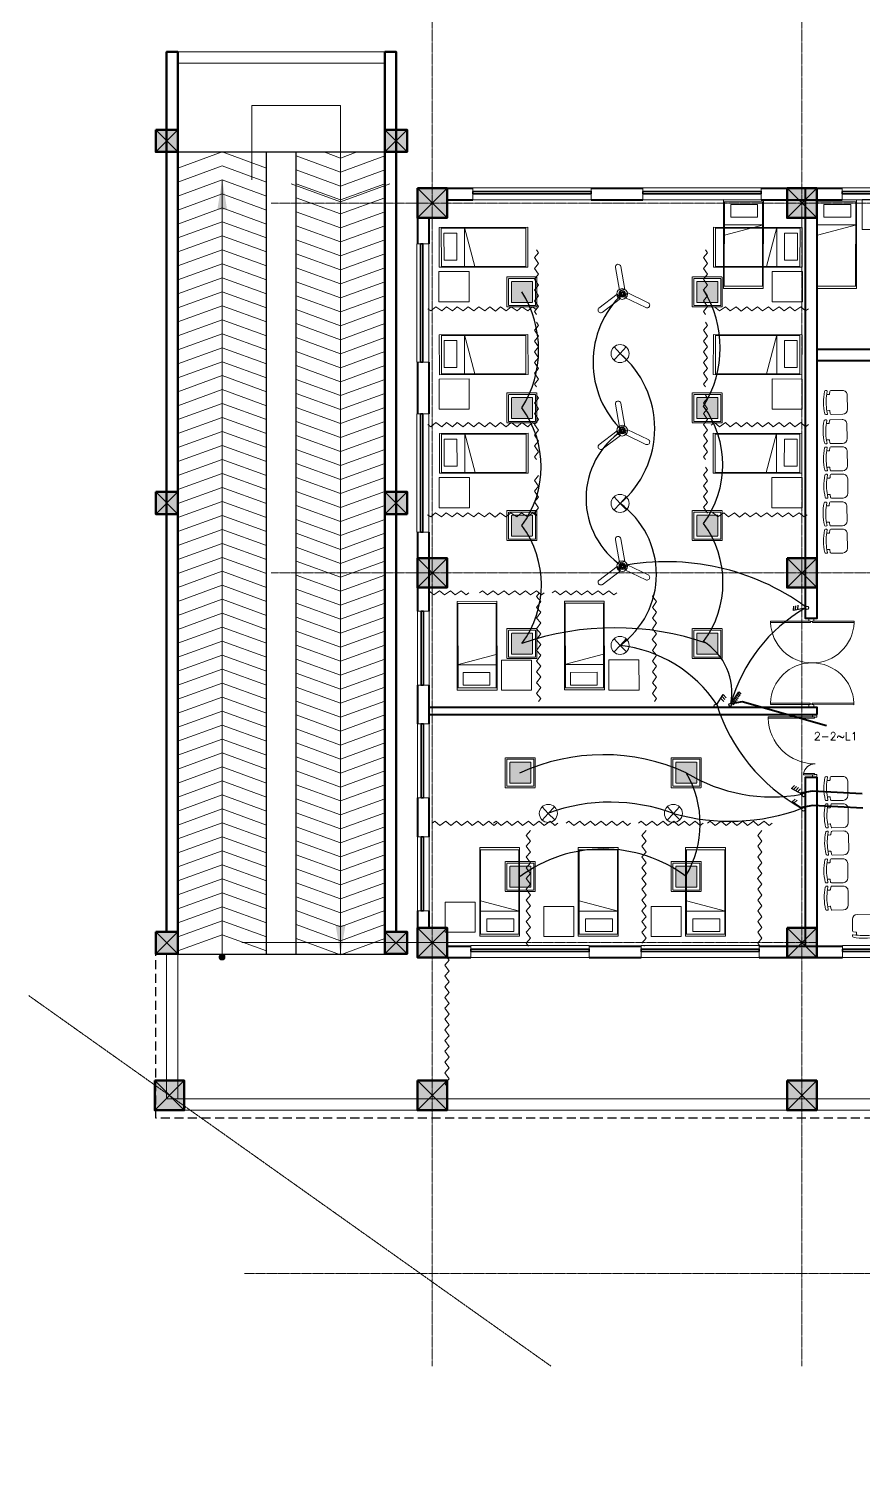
# Model space of a CAD drawing. Header units: millimetres. Extents: x 2390631 to 3136749, y 3674522 to 3929111.
# Drawn here: x 2555412 to 2572341, y 3882247 to 3911482 of the extents above; entities that cross this region are included whole.
import ezdxf

# ---------------------------------------------------------------- set-up
doc = ezdxf.new("R2010")
doc.units = ezdxf.units.MM
doc.header["$MEASUREMENT"] = 0
doc.linetypes.add('CENTER', pattern=[2, 1.25, -0.25, 0.25, -0.25])
doc.linetypes.add('DASHED', pattern=[0.75, 0.5, -0.25])
for name, color, linetype in [('2 x 11 recessed', 60, 'CENTER'), ('ceilling fan', 3, 'Continuous'), ('emergencylight', 1, 'Continuous'), ('thrtywpanel', 7, 'Continuous'), ('wire powered ups', 3, 'Continuous'), ('Wires', 1, 'Continuous')]:
    doc.layers.add(name, color=color, linetype=linetype)
for name, color, linetype, lineweight in [('48fan', 4, 'Continuous', 13), ('centreline', 52, 'CENTER', 5), ('Column-0.5', 14, 'Continuous', 50), ('conduit Light & fan City', 30, 'Continuous', 5), ('Dimension- 0.15', 114, 'Continuous', 15), ('door', 41, 'Continuous', 5), ('Door Opening-0.09', 253, 'Continuous', 9), ('Furniture Hospital-0.09', 44, 'Continuous', 9), ('Hatch', 9, 'Continuous', 9), ('hatch-1', 53, 'Continuous', 15), ('Sill Level', 140, 'Continuous', 20), ('stairs', 6, 'Continuous', 25), ('Switches', 173, 'Continuous', 15), ('WALL 0.2', 7, 'Continuous', 20), ('wall 0.4', 7, 'Continuous', 40), ('Wall-0.5', 7, 'Continuous', 50), ('WINDOW', 152, 'Continuous', 30), ('Windows Plan', 152, 'Continuous', 35)]:
    doc.layers.add(name, color=color, linetype=linetype, lineweight=lineweight)
doc.styles.add('romans', font='romans.shx')
doc.styles.get("Standard").update_dxf_attribs({"font": 'arial.ttf'})
doc.linetypes.add('ZIGZAG', pattern='A,0.0001,-0.2,[131,ltypeshp.shx,S=0.2,R=0,X=-0.2,Y=0],-0.4,[131,ltypeshp.shx,S=0.2,R=180,X=0.2,Y=0],-0.2', length=0.8001)
doc.dimstyles.get("Standard").update_dxf_attribs({"dimtxt": 500, "dimasz": 100, "dimexe": 100, "dimexo": 200, "dimgap": 0.09, "dimtad": 0, "dimtoh": 1, "dimdec": 0, "dimzin": 0, "dimdsep": 46, "dimtxsty": 'Standard', "dimblk": 'DOT', "dimcen": 0, "dimclrd": 256, "dimclre": 256, "dimclrt": 256, "dimadec": 0, "dimazin": 0, "dimtfac": 1, "dimtdec": 0, "dimtofl": 0, "dimtmove": 0, "dimatfit": 3, "dimfxl": 1, "dimtolj": 1, "dimtzin": 0, "dimlwd": -1, "dimlwe": -1, "dimarcsym": 1})

# ---------------------------------------------------------------- blocks, each defined once
blk = doc.blocks.new('2ft column')
at = {"layer": 'Hatch', "ltscale": 5}
h = blk.add_hatch(color=256, dxfattribs=at)
h.dxf.hatch_style = 1
h.paths.add_polyline_path([(2207385, 4176559), (2207985, 4176559), (2207985, 4175959), (2207385, 4175959)])
at = {"layer": 'Column-0.5', "ltscale": 5}
blk.add_lwpolyline([(2207385, 4176559), (2207985, 4176559), (2207985, 4175959), (2207385, 4175959)], close=True, dxfattribs=at)
at = {"layer": 'Defpoints', "ltscale": 5}
for points in [[(2207985, 4176559), (2207385, 4175959)], [(2207985, 4175959), (2207385, 4176559)]]:
    blk.add_lwpolyline(points, dxfattribs=at)
blk = doc.blocks.new('_Dot')
at = {"color": 0, "linetype": 'ByBlock', "lineweight": -2}
blk.add_line((-0.5, 0), (-1, 0), dxfattribs=at)
at = {"color": 0, "linetype": 'ByBlock', "lineweight": -3, "const_width": 0.5}
blk.add_lwpolyline([(-0.25, 0, 1), (0.25, 0, 1)], format="xyb", close=True, dxfattribs=at)
blk = doc.blocks.new('BED')
at = {"layer": 'Furniture Hospital-0.09'}
for p, q in [((-2.12, 0.475), (-2.12, -0.475)), ((-2.12, -0.475), (-2.12, 0.475)), ((-0.008, 0.475), (-2.12, 0.475)), ((-2.07, 0.475), (-2.07, -0.475)), ((-0.058, 0.455), (-2.07, 0.455)), ((-0.855, -0.455), (-0.61, 0.475)), ((-0.61, 0.475), (-0.61, -0.455)), ((-0.058, -0.475), (-0.058, 0.475)), ((-0.008, -0.475), (-0.008, 0.475)), ((-0.425, 0.336), (-0.426, -0.303)), ((-0.425, 0.336), (-0.121, 0.336)), ((-0.121, -0.303), (-0.121, 0.336)), ((-0.426, -0.303), (-0.121, -0.303)), ((-2.12, -0.475), (-0.008, -0.475)), ((-2.07, -0.455), (-0.058, -0.455))]:
    blk.add_line(p, q, dxfattribs=at)
blk = doc.blocks.new("door 5'")
at = {"layer": 'door', "ltscale": 1000}
for points in [[(2177525, 4317078), (2177525, 4317062), (2177516, 4317062), (2177516, 4317020), (2177473, 4317020), (2177474, 4317105)], [(2177525, 4317062), (2177525, 4317105), (2177474, 4317105), (2177473, 4317020)], [(2177473, 4317020), (2177516, 4317020)], [(2177474, 4317105), (2177516, 4317105)], [(2178697, 4316120), (2178697, 4317060), (2178671, 4317060), (2178671, 4316120), (2178697, 4316120)], [(2178689, 4317076), (2178689, 4317060), (2178697, 4317060), (2178697, 4317018), (2178740, 4317018), (2178740, 4317104)], [(2178689, 4317060), (2178689, 4317104), (2178740, 4317104), (2178740, 4317018)], [(2178740, 4317018), (2178697, 4317018)]]:
    blk.add_lwpolyline(points, dxfattribs=at)
blk.add_lwpolyline([(2177516, 4316839), (2177516, 4317062), (2177543, 4317062), (2177543, 4316839)], close=True, dxfattribs=at)
at = {"layer": 'Door Opening-0.09', "ltscale": 1000}
for centre, radius, start, end in [((2177516, 4317062), 224, 276.6944, 2.344), ((2178697, 4317076), 957, 180.3416, 268.4244)]:
    blk.add_arc(centre, radius, start, end, dxfattribs=at)
at = {"layer": 'WINDOW', "ltscale": 5}
blk.add_line((2177474, 4317104), (2177474, 4317104), dxfattribs=at)
blk = doc.blocks.new('MAIN DOOR')
at = {"layer": 'door', "ltscale": 1000}
for points in [[(2313.5, 188.5), (2347.4, 188.5), (2347.4, 187.3), (2313.5, 187.3)], [(2381.3, 188.5), (2348.9, 188.5), (2348.9, 187.3), (2381.3, 187.3)]]:
    blk.add_lwpolyline(points, close=True, dxfattribs=at)
for points in [[(2346.1, 190.6), (2346.1, 188.5)], [(2348.9, 188.1), (2347.4, 188.1), (2347.4, 188.5), (2346.1, 188.5), (2346.1, 190.6), (2350.2, 190.6)], [(2347.4, 188.1), (2348.9, 188.1), (2348.9, 188.5), (2350.2, 188.5), (2350.2, 190.6), (2346.1, 190.6)], [(2350.2, 190.6), (2350.2, 188.5)], [(2313.4, 120.7), (2347.3, 120.7), (2347.3, 121.9), (2313.4, 121.9), (2313.4, 120.7)], [(2348.8, 121.1), (2347.3, 121.1), (2347.3, 120.7), (2346, 120.7), (2346, 118.6), (2350.1, 118.6)], [(2347.3, 121.1), (2348.8, 121.1), (2348.8, 120.7), (2350.1, 120.7), (2350.1, 118.6), (2346, 118.6)], [(2346, 118.6), (2346, 120.7)], [(2381.3, 120.7), (2348.8, 120.7), (2348.8, 121.9), (2381.3, 121.9), (2381.3, 120.7)], [(2350.1, 118.6), (2350.1, 120.7)]]:
    blk.add_lwpolyline(points, dxfattribs=at)
at = {"layer": 'Door Opening-0.09', "ltscale": 1000}
for centre, start, end in [((2347.4, 188.5), 182.1168, 357.8826), ((2347.3, 120.7), 2.1167, 177.8826)]:
    blk.add_arc(centre, 33.9, start, end, dxfattribs=at)
at = {"layer": 'WINDOW', "ltscale": 5}
blk.add_line((2350.1, 190.6), (2350.1, 190.6), dxfattribs=at)
blk = doc.blocks.new('BCHAIR')
at = {"layer": 'Furniture Hospital-0.09'}
for p, q in [((-0.15, 0), (0.15, 0)), ((-0.25, -0.1), (-0.25, -0.342)), ((0.25, -0.1), (0.25, -0.342)), ((-0.25, -0.431), (-0.25, -0.454)), ((-0.239, -0.421), (-0.181, -0.429)), ((-0.179, -0.369), (-0.232, -0.362)), ((-0.17, -0.379), (-0.17, -0.419)), ((0.17, -0.379), (0.17, -0.419)), ((0.179, -0.369), (0.232, -0.362)), ((0.239, -0.421), (0.181, -0.429)), ((0.25, -0.431), (0.25, -0.454))]:
    blk.add_line(p, q, dxfattribs=at)
for centre, radius, start, end in [((-0.15, -0.1), 0.1, 90, 180), ((0.15, -0.1), 0.1, 360, 90), ((-0.23, -0.342), 0.02, 180, 262.875), ((-0.24, -0.431), 0.01, 82.875, 180), ((-0.23, -0.454), 0.02, 180, 257.4986), ((0, 0.583), 1.083, 257.4986, 282.5014), ((-0.18, -0.419), 0.01, 262.875, 0), ((0, 0.594), 1.039, 259.9886, 280.0345), ((-0.18, -0.379), 0.01, 0, 82.875), ((0.18, -0.379), 0.01, 97.125, 180), ((0.18, -0.419), 0.01, 180, 277.125), ((0.23, -0.342), 0.02, 277.125, 360), ((0.23, -0.454), 0.02, 282.5014, 0), ((0.24, -0.431), 0.01, 0, 97.125)]:
    blk.add_arc(centre, radius, start, end, dxfattribs=at)
blk = doc.blocks.new('w1')
at = {"layer": 'Sill Level'}
blk.add_lwpolyline([(2460641, 3827503), (2460641, 3825103), (2460401, 3825103), (2460401, 3827503)], close=True, dxfattribs=at)
at = {"layer": 'Windows Plan'}
blk.add_lwpolyline([(2460521, 3825103), (2460521, 3827503), (2460473, 3827503), (2460473, 3825103)], close=True, dxfattribs=at)
blk = doc.blocks.new('w2')
at = {"layer": 'Sill Level'}
blk.add_lwpolyline([(2444138, 3818930), (2445638, 3818930), (2445638, 3818690), (2444138, 3818690)], close=True, dxfattribs=at)
at = {"layer": 'Windows Plan'}
blk.add_lwpolyline([(2445638, 3818810), (2444138, 3818810), (2444138, 3818762), (2445638, 3818762)], close=True, dxfattribs=at)
blk = doc.blocks.new('36W LED PANEL')
at = {"layer": '2 x 11 recessed', "lineweight": 0, "true_color": 0xffffff, "transparency": 33554664}
h = blk.add_hatch(dxfattribs=at)
h.set_pattern_fill('DOTS', scale=15.2)
h.paths.add_polyline_path([(-213, 213), (213, 213), (213, -213), (-213, -213)])
at = {"layer": '2 x 11 recessed', "lineweight": 0}
for points in [[(-304, 304), (304, 304), (304, -304), (-304, -304)], [(-274, 274), (274, 274), (274, -274), (-274, -274)], [(-213, 213), (213, 213), (213, -213), (-213, -213)]]:
    blk.add_lwpolyline(points, close=True, dxfattribs=at)
blk = doc.blocks.new('4 WAY')
at = {"layer": 'Switches', "lineweight": 30}
for p, q in [((1.76, 2.13), (6.02, 8.52)), ((3.64, 4.89), (5.39, 2.88)), ((4.51, 6.01), (6.27, 4.01)), ((5.27, 7.27), (7.02, 5.26)), ((6.02, 8.52), (7.78, 6.51))]:
    blk.add_line(p, q, dxfattribs=at)
blk.add_circle((1.13, 1.13), 1.13, dxfattribs=at)
blk = doc.blocks.new('8 gang')
at = {"layer": 'Switches', "lineweight": 30}
for p, q in [((1.7, 2.1), (8, 11.7)), ((8, 11.7), (9.7, 9.7)), ((2.4, 3.2), (4.2, 1.2)), ((3.3, 4.3), (5.1, 2.3)), ((4.1, 5.5), (5.8, 3.5)), ((5, 6.7), (6.7, 4.7)), ((5.7, 7.9), (7.5, 5.9)), ((6.5, 9.2), (8.2, 7.2)), ((7.2, 10.4), (9, 8.4))]:
    blk.add_line(p, q, dxfattribs=at)
blk.add_circle((1.1, 1.1), 1.13, dxfattribs=at)
blk = doc.blocks.new('48 inch fan')
at = {"color": 3, "extrusion": (-0.984895, -0.173153, 0)}
for p, q in [((-33.3, 131.7, -78.1), (-33.3, 131.7, -76)), ((-33.3, 131.7, -78.1), (-13.3, 18.3, -78.1)), ((-13.3, 18.3, -78.1), (-13.3, 18.3, -76))]:
    blk.add_line(p, q, dxfattribs=at)
at = {"color": 3}
for p, q in [((-33.3, 131.7, -78.1), (-33.3, 131.7, -76)), ((-6.6, 136.4, -78.1), (-6.6, 136.4, -76)), ((13.4, 23, -76), (-13.3, 18.3, -76)), ((14, -17.8, -76), (25.8, 6.6, -76)), ((-116.3, -70.9, -76), (-24.4, -1.4, -76)), ((-8.1, -23.1, -76), (-100, -92.5, -76)), ((-24.4, -1.4, -76), (-8.1, -23.1, -76)), ((117.6, -68, -76), (14, -17.8, -76)), ((129.5, -43.6, -78.1), (129.5, -43.6, -76))]:
    blk.add_line(p, q, dxfattribs=at)
at = {"color": 3, "extrusion": (0.984895, 0.173153, 0)}
for p, q in [((-6.6, 136.4, -78.1), (-6.6, 136.4, -76)), ((13.4, 23, -78.1), (13.4, 23, -76))]:
    blk.add_line(p, q, dxfattribs=at)
at = {"color": 3, "extrusion": (0, 0, -1)}
for p, q in [((13.4, 23, -78.1), (-6.6, 136.4, -78.1)), ((-13.3, 18.3, -78.1), (13.4, 23, -78.1)), ((14, -17.8, -78.1), (25.8, 6.6, -78.1)), ((-116.3, -70.9, -78.1), (-24.4, -1.4, -78.1)), ((-8.1, -23.1, -78.1), (-100, -92.5, -78.1)), ((-24.4, -1.4, -78.1), (-8.1, -23.1, -78.1)), ((117.6, -68, -78.1), (14, -17.8, -78.1))]:
    blk.add_line(p, q, dxfattribs=at)
at = {"color": 3, "extrusion": (0.173153, -0.984895, 0)}
for p, q in [((13.4, 23, -76), (-13.3, 18.3, -76)), ((-13.3, 18.3, -78.1), (13.4, 23, -78.1)), ((-13.3, 18.3, -78.1), (-13.3, 18.3, -76)), ((13.4, 23, -78.1), (13.4, 23, -76))]:
    blk.add_line(p, q, dxfattribs=at)
at = {"color": 3, "extrusion": (-0.900152, 0.435576, 0)}
for p, q in [((14, -17.8, -76), (25.8, 6.6, -76)), ((14, -17.8, -78.1), (25.8, 6.6, -78.1)), ((25.8, 6.6, -78.1), (25.8, 6.6, -76)), ((14, -17.8, -78.1), (14, -17.8, -76))]:
    blk.add_line(p, q, dxfattribs=at)
at = {"color": 3, "extrusion": (0.435576, 0.900152, 0)}
for p, q in [((25.8, 6.6, -78.1), (25.8, 6.6, -76)), ((25.8, 6.6, -78.1), (129.5, -43.6, -78.1)), ((129.5, -43.6, -78.1), (129.5, -43.6, -76))]:
    blk.add_line(p, q, dxfattribs=at)
at = {"color": 3, "extrusion": (-0.602909, 0.79781, 0)}
for p, q in [((-116.3, -70.9, -76), (-24.4, -1.4, -76)), ((-116.3, -70.9, -78.1), (-24.4, -1.4, -78.1)), ((-24.4, -1.4, -78.1), (-24.4, -1.4, -76))]:
    blk.add_line(p, q, dxfattribs=at)
at = {"color": 3, "extrusion": (0.602909, -0.79781, 0)}
for p, q in [((-8.1, -23.1, -76), (-100, -92.5, -76)), ((-8.1, -23.1, -78.1), (-100, -92.5, -78.1)), ((-8.1, -23.1, -78.1), (-8.1, -23.1, -76)), ((-97.8, -90.4, -2.4), (-97.8, -90.4, -0.4))]:
    blk.add_line(p, q, dxfattribs=at)
at = {"color": 3, "extrusion": (0.79781, 0.602909, 0)}
for p, q in [((-24.4, -1.4, -76), (-8.1, -23.1, -76)), ((-24.4, -1.4, -78.1), (-24.4, -1.4, -76)), ((-24.4, -1.4, -78.1), (-8.1, -23.1, -78.1)), ((-8.1, -23.1, -78.1), (-8.1, -23.1, -76))]:
    blk.add_line(p, q, dxfattribs=at)
at = {"color": 3, "extrusion": (-0.435576, -0.900152, 0)}
for p, q in [((117.6, -68, -76), (14, -17.8, -76)), ((14, -17.8, -78.1), (14, -17.8, -76)), ((117.6, -68, -78.1), (14, -17.8, -78.1))]:
    blk.add_line(p, q, dxfattribs=at)
at = {"color": 3}
for centre, radius in [((0, 0, -71.1), 26.7), ((0, 0, -81.3), 26.7), ((0, 0), 6.78)]:
    blk.add_circle(centre, radius, dxfattribs=at)
at = {"color": 3, "extrusion": (0, 0, -1)}
for centre, radius in [((0, 0, 81.3), 26.7), ((0, 0, 71.1), 26.7), ((0, 0, 81.3), 6.78), ((0, 0, 81.3), 6.78)]:
    blk.add_circle(centre, radius, dxfattribs=at)
at = {"color": 3, "extrusion": (-0.024462, -1e-16, 0.999701)}
for centre, radius in [((-0.6, 0.2, 16), 16.3), ((-0.9, 0.2, 16), 14.5), ((-0.9, 0.2, 16), 14.5), ((-0.6, 0.2, -5.6), 8.13)]:
    blk.add_circle(centre, radius, dxfattribs=at)
at = {"color": 3, "extrusion": (0.024462, 1e-16, -0.999701)}
for centre, radius in [((0.6, 0.2, -16), 16.3), ((0.4, 0.2, 0.2), 10.2), ((0.8, 0.2, 0.2), 9.08), ((0.9, 0.2, 5.6), 7.26)]:
    blk.add_circle(centre, radius, dxfattribs=at)
at = {"color": 3, "extrusion": (0.024462, 0, -0.999701)}
blk.add_circle((0.8, 0.2, 0.2), 6.78, dxfattribs=at)
at = {"color": 3, "extrusion": (0, 0, -1)}
for centre, start, end in [((19.9, 134.1, 78.1), 350.02882, 170.02882), ((19.9, 134.1, 76), 350.02882, 170.02882), ((105.9, -79.6, 2.4), 232.92146, 52.92146), ((-123.6, -55.8, 76), 115.82198, 295.82198), ((-123.6, -55.8, 78.1), 115.82198, 295.82198), ((-123.6, -55.8, 78.1), 115.82198, 295.82198)]:
    blk.add_arc(centre, 13.6, start, end, dxfattribs=at)
at = {"color": 3}
for centre, start, end in [((-19.9, 134.1, -76), 9.97118, 189.97118), ((-19.9, 134.1, -78.1), 9.97118, 189.97118), ((123.6, -55.8, -76), 244.17802, 64.17802)]:
    blk.add_arc(centre, 13.6, start, end, dxfattribs=at)
blk = doc.blocks.new('emergency')
at = {"layer": 'conduit Light & fan City'}
for p, q in [((0, 0), (-124, -135)), ((-122, 136), (0, 0)), ((124, 135), (0, 0)), ((0, 0), (129, -129))]:
    blk.add_line(p, q, dxfattribs=at)
blk.add_circle((0, 0), 183, dxfattribs=at)
blk = doc.blocks.new('2 WAY')
at = {"layer": 'Switches', "lineweight": 30}
for p, q in [((1.76, 2.13), (6.02, 8.52)), ((5.27, 7.27), (7.02, 5.26)), ((6.02, 8.52), (7.78, 6.51))]:
    blk.add_line(p, q, dxfattribs=at)
blk.add_circle((1.13, 1.13), 1.13, dxfattribs=at)
blk = doc.blocks.new('3 WAY')
at = {"layer": 'Switches', "lineweight": 30}
for p, q in [((1.76, 2.13), (6.02, 8.52)), ((4.51, 6.01), (6.27, 4.01)), ((5.27, 7.27), (7.02, 5.26)), ((6.02, 8.52), (7.78, 6.51))]:
    blk.add_line(p, q, dxfattribs=at)
blk.add_circle((1.13, 1.13), 1.13, dxfattribs=at)
blk = doc.blocks.new('RAMP23')
at = {"layer": 'Dimension- 0.15', "ltscale": 5}
h = blk.add_hatch(dxfattribs=at)
h.set_pattern_fill('ANSI31', color=256, scale=25.555556, angle=90)
h.set_pattern_definition([(135, (1623697.9227, 1877740.101), (-2.258813329, -2.258813329), [])])
h.paths.add_polyline_path([(2418321, 3996255), (2418380, 3996255), (2418380, 3996196, -0.414214)])
h.paths.add_polyline_path([(2418321, 3996255, -0.414214), (2418380, 3996314), (2418380, 3996255)])
h.paths.add_polyline_path([(2418380, 3996255), (2418380, 3996314, -0.414214), (2418439, 3996255)])
h.paths.add_polyline_path([(2418380, 3996196), (2418380, 3996255), (2418439, 3996255, -0.414214)])
blk.add_lwpolyline([(2418984, 4012016), (2418984, 4013523), (2420784, 4013523), (2420784, 4012700)], dxfattribs=at)
blk.add_circle((2418380, 3996255), 59.1, dxfattribs=at)
at = {"layer": 'hatch-1', "color": 4, "lineweight": 0, "ltscale": 5}
for points in [[(2417484, 4012256), (2418384, 4012583), (2419284, 4012256)], [(2420447, 4012583), (2420784, 4012460), (2421122, 4012583)], [(2417484, 4011973), (2418384, 4012299), (2419284, 4011973)], [(2419884, 4012503), (2420784, 4012177), (2421684, 4012503)], [(2417484, 4011689), (2418384, 4012016), (2419284, 4011689)], [(2419782, 4011938), (2420784, 4011574), (2421787, 4011938)], [(2419884, 4012220), (2420784, 4011893), (2421684, 4012220)], [(2419884, 4011936), (2420784, 4011610), (2421684, 4011936)], [(2417484, 4011406), (2418384, 4011732), (2419284, 4011406)], [(2419884, 4011653), (2420784, 4011326), (2421684, 4011653)], [(2417484, 4011122), (2418384, 4011449), (2419284, 4011122)], [(2419884, 4011369), (2420784, 4011043), (2421684, 4011369)], [(2417484, 4010839), (2418384, 4011165), (2419284, 4010839)], [(2419884, 4011086), (2420784, 4010759), (2421684, 4011086)], [(2417484, 4010555), (2418384, 4010882), (2419284, 4010555)], [(2419884, 4010802), (2420784, 4010476), (2421684, 4010802)], [(2417484, 4010272), (2418384, 4010598), (2419284, 4010272)], [(2419884, 4010519), (2420784, 4010192), (2421684, 4010519)], [(2417484, 4009988), (2418384, 4010315), (2419284, 4009988)], [(2419884, 4010235), (2420784, 4009909), (2421684, 4010235)], [(2417484, 4009705), (2418384, 4010031), (2419284, 4009705)], [(2419884, 4009952), (2420784, 4009625), (2421684, 4009952)], [(2417484, 4009421), (2418384, 4009748), (2419284, 4009421)], [(2419884, 4009668), (2420784, 4009342), (2421684, 4009668)], [(2417484, 4009138), (2418384, 4009464), (2419284, 4009138)], [(2419884, 4009385), (2420784, 4009058), (2421684, 4009385)], [(2417484, 4008854), (2418384, 4009181), (2419284, 4008854)], [(2419884, 4009101), (2420784, 4008775), (2421684, 4009101)], [(2417484, 4008571), (2418384, 4008897), (2419284, 4008571)], [(2419884, 4008818), (2420784, 4008491), (2421684, 4008818)], [(2417484, 4008287), (2418384, 4008614), (2419284, 4008287)], [(2419884, 4008534), (2420784, 4008208), (2421684, 4008534)], [(2417484, 4008004), (2418384, 4008330), (2419284, 4008004)], [(2419884, 4008251), (2420784, 4007924), (2421684, 4008251)], [(2417484, 4007721), (2418384, 4008047), (2419284, 4007721)], [(2419884, 4007967), (2420784, 4007641), (2421684, 4007967)], [(2417484, 4007437), (2418384, 4007763), (2419284, 4007437)], [(2419884, 4007684), (2420784, 4007357), (2421684, 4007684)], [(2417484, 4007154), (2418384, 4007480), (2419284, 4007154)], [(2419884, 4007400), (2420784, 4007074), (2421684, 4007400)], [(2417484, 4006870), (2418384, 4007196), (2419284, 4006870)], [(2419884, 4007117), (2420784, 4006791), (2421684, 4007117)], [(2417484, 4006587), (2418384, 4006913), (2419284, 4006587)], [(2419884, 4006833), (2420784, 4006507), (2421684, 4006833)], [(2417484, 4006303), (2418384, 4006629), (2419284, 4006303)], [(2419884, 4006550), (2420784, 4006224), (2421684, 4006550)], [(2417484, 4006020), (2418384, 4006346), (2419284, 4006020)], [(2419884, 4006266), (2420784, 4005940), (2421684, 4006266)], [(2417484, 4005736), (2418384, 4006062), (2419284, 4005736)], [(2419884, 4005983), (2420784, 4005657), (2421684, 4005983)], [(2417484, 4005453), (2418384, 4005779), (2419284, 4005453)], [(2419884, 4005699), (2420784, 4005373), (2421684, 4005699)], [(2417484, 4005169), (2418384, 4005495), (2419284, 4005169)], [(2417484, 4004886), (2418384, 4005212), (2419284, 4004886)], [(2419884, 4005416), (2420784, 4005090), (2421684, 4005416)], [(2417484, 4004602), (2418384, 4004928), (2419284, 4004602)], [(2419884, 4005132), (2420784, 4004806), (2421684, 4005132)], [(2417484, 4004319), (2418384, 4004645), (2419284, 4004319)], [(2419884, 4004849), (2420784, 4004523), (2421684, 4004849)], [(2417484, 4004035), (2418384, 4004361), (2419284, 4004035)], [(2419884, 4004565), (2420784, 4004239), (2421684, 4004565)], [(2417484, 4003752), (2418384, 4004078), (2419284, 4003752)], [(2417484, 4003752), (2418384, 4004078), (2419284, 4003752)], [(2419884, 4004282), (2420784, 4003956), (2421684, 4004282)], [(2417484, 4003468), (2418384, 4003794), (2419284, 4003468)], [(2419884, 4003998), (2420784, 4003672), (2421684, 4003998)], [(2417484, 4003185), (2418384, 4003511), (2419284, 4003185)], [(2419884, 4003715), (2420784, 4003389), (2421684, 4003715)], [(2417484, 4002901), (2418384, 4003228), (2419284, 4002901)], [(2419884, 4003431), (2420784, 4003105), (2421684, 4003431)], [(2417484, 4002618), (2418384, 4002944), (2419284, 4002618)], [(2419884, 4003148), (2420784, 4002822), (2421684, 4003148)], [(2417484, 4002334), (2418384, 4002661), (2419284, 4002334)], [(2419884, 4002864), (2420784, 4002538), (2421684, 4002864)], [(2419884, 4002581), (2420784, 4002255), (2421684, 4002581)], [(2417484, 4002051), (2418384, 4002377), (2419284, 4002051)], [(2419884, 4002298), (2420784, 4001971), (2421684, 4002298)], [(2417484, 4001767), (2418384, 4002094), (2419284, 4001767)], [(2419884, 4002014), (2420784, 4001688), (2421684, 4002014)], [(2417484, 4001484), (2418384, 4001810), (2419284, 4001484)], [(2419884, 4001731), (2420784, 4001404), (2421684, 4001731)], [(2417484, 4001200), (2418384, 4001527), (2419284, 4001200)], [(2419884, 4001447), (2420784, 4001121), (2421684, 4001447)], [(2417484, 4000917), (2418384, 4001243), (2419284, 4000917)], [(2419884, 4001164), (2420784, 4000837), (2421684, 4001164)], [(2417484, 4000633), (2418384, 4000960), (2419284, 4000633)], [(2419884, 4000880), (2420784, 4000554), (2421684, 4000880)], [(2417484, 4000350), (2418384, 4000676), (2419284, 4000350)], [(2419884, 4000597), (2420784, 4000270), (2421684, 4000597)], [(2417484, 4000066), (2418384, 4000393), (2419284, 4000066)], [(2419884, 4000313), (2420784, 3999987), (2421684, 4000313)], [(2417484, 3999783), (2418384, 4000109), (2419284, 3999783)], [(2419884, 4000030), (2420784, 3999703), (2421684, 4000030)], [(2417484, 3999499), (2418384, 3999826), (2419284, 3999499)], [(2419884, 3999746), (2420784, 3999420), (2421684, 3999746)], [(2417484, 3999216), (2418384, 3999542), (2419284, 3999216)], [(2419884, 3999463), (2420784, 3999136), (2421684, 3999463)], [(2417484, 3998932), (2418384, 3999259), (2419284, 3998932)], [(2419884, 3999179), (2420784, 3998853), (2421684, 3999179)], [(2417484, 3998649), (2418384, 3998975), (2419284, 3998649)], [(2419884, 3998896), (2420784, 3998569), (2421684, 3998896)], [(2417484, 3998365), (2418384, 3998692), (2419284, 3998365)], [(2419884, 3998612), (2420784, 3998286), (2421684, 3998612)], [(2417484, 3998082), (2418384, 3998408), (2419284, 3998082)], [(2419884, 3998329), (2420784, 3998002), (2421684, 3998329)], [(2417484, 3997798), (2418384, 3998125), (2419284, 3997798)], [(2419884, 3998045), (2420784, 3997719), (2421684, 3998045)], [(2417484, 3997515), (2418384, 3997841), (2419284, 3997515)], [(2419884, 3997762), (2420784, 3997435), (2421684, 3997762)], [(2417484, 3997231), (2418384, 3997558), (2419284, 3997231)], [(2419884, 3997478), (2420784, 3997152), (2421684, 3997478)], [(2417484, 3996948), (2418384, 3997274), (2419284, 3996948)], [(2419884, 3997195), (2420784, 3996868), (2421684, 3997195)], [(2417484, 3996664), (2418384, 3996991), (2419284, 3996664)], [(2419884, 3996911), (2420784, 3996585), (2421684, 3996911)], [(2417484, 3996381), (2418384, 3996707), (2419284, 3996381)], [(2417484, 3996381), (2418384, 3996707), (2419284, 3996381)], [(2419884, 3996628), (2420784, 3996301), (2421684, 3996628)]]:
    blk.add_lwpolyline(points, dxfattribs=at)
at = {"layer": 'stairs', "ltscale": 5}
for points in [[(2417484, 4012583), (2421684, 4012583)], [(2419284, 3996313), (2419284, 4012583)], [(2419884, 3996313), (2419884, 4012583)], [(2417484, 3996313), (2421684, 3996313)]]:
    blk.add_lwpolyline(points, dxfattribs=at)
at = {"layer": 'WALL 0.2', "ltscale": 5}
for points in [[(2417484, 4014613), (2421684, 4014613)], [(2417484, 4014383), (2421684, 4014383)]]:
    blk.add_lwpolyline(points, dxfattribs=at)
at = {"layer": 'Wall-0.5', "ltscale": 5}
for points in [[(2417254, 3996768), (2417484, 3996768), (2417484, 4014613), (2417254, 4014613)], [(2421684, 3996768), (2421914, 3996768), (2421914, 4014613), (2421684, 4014613)]]:
    blk.add_lwpolyline(points, close=True, dxfattribs=at)
at = {"layer": 'Hatch', "xscale": 0.75, "yscale": 0.75, "zscale": 0.75}
for p in [(761496, 880614), (766146, 880614), (761496, 873271), (766146, 873271), (761496, 864349), (766146, 864349)]:
    blk.add_blockref('2ft column', p, dxfattribs=at)
at = {"layer": 'Dimension- 0.15', "ltscale": 5}
for points, override in [([(2420784, 3996301), (2420784, 4012700)], {"dimasz": 600, "dimfxl": 500, "dimfxlon": 1}), ([(2418384, 4012016), (2418380, 3996313)], {"dimasz": 600, "dimgap": 0.09, "dimtad": 0, "dimfxl": 500, "dimfxlon": 1})]:
    blk.add_leader(points, dimstyle='Standard', override=override, dxfattribs=at)

msp = doc.modelspace()

# ---------------------------------------------------------------- linework, layer by layer
at = {"layer": 'centreline', "ltscale": 5}
for p, q in [((2563598, 3915705), (2563598, 3884359)), ((2563598, 3915705), (2563598, 3884359)), ((2571098, 3915705), (2571098, 3884359)), ((2571098, 3915705), (2571098, 3884359)), ((2604675, 3907947), (2560332, 3907947)), ((2604675, 3907947), (2560332, 3907947)), ((2604675, 3900447), (2560332, 3900447)), ((2604675, 3900447), (2560332, 3900447)), ((2565512, 3892947), (2559732, 3892947)), ((2570208, 3892947), (2559732, 3892947)), ((2565512, 3892947), (2560332, 3892947)), ((2565512, 3892947), (2560332, 3892947)), ((2571398, 3892947), (2570208, 3892947)), ((2571398, 3892947), (2570208, 3892947)), ((2571398, 3892947), (2570208, 3892947)), ((2571398, 3892947), (2570208, 3892947)), ((2578598, 3886239), (2559787, 3886239))]:
    msp.add_line(p, q, dxfattribs=at)
msp.add_lwpolyline([(2555412, 3891872), (2566004, 3884359)], dxfattribs=at)
at = {"layer": 'Furniture Hospital-0.09'}
for points in [[(2572318, 3908023), (2572931, 3908023), (2572931, 3907409), (2572318, 3907409)], [(2564347, 3905944), (2564347, 3906558), (2563733, 3906557), (2563734, 3905943)], [(2570495, 3905944), (2570495, 3906558), (2571109, 3906557), (2571108, 3905943)], [(2564350, 3903766), (2564349, 3904380), (2563736, 3904379), (2563737, 3903765)], [(2570492, 3903766), (2570493, 3904380), (2571106, 3904379), (2571105, 3903765)], [(2564353, 3901766), (2564352, 3902380), (2563738, 3902379), (2563739, 3901765)], [(2570489, 3901766), (2570490, 3902380), (2571103, 3902379), (2571103, 3901765)], [(2565614, 3898679), (2565001, 3898678), (2565002, 3898065), (2565615, 3898065)], [(2567792, 3898681), (2567179, 3898681), (2567180, 3898067), (2567793, 3898068)], [(2563859, 3893771), (2564472, 3893771), (2564472, 3893158), (2563859, 3893158)], [(2565859, 3893682), (2566472, 3893682), (2566472, 3893069), (2565859, 3893069)], [(2568037, 3893682), (2568650, 3893682), (2568650, 3893069), (2568037, 3893069)]]:
    msp.add_lwpolyline(points, close=True, dxfattribs=at)
at = {"layer": 'stairs', "linetype": 'DASHED', "ltscale": 366}
msp.add_lwpolyline([(2602148, 3881647), (2602148, 3880747), (2594037, 3880747), (2593137, 3880747), (2593137, 3889388), (2557987, 3889388), (2557987, 3892719)], dxfattribs=at)
at = {"layer": 'WALL 0.2', "ltscale": 5}
for p, q in [((2558203, 3892724), (2558203, 3889782)), ((2558433, 3892724), (2558433, 3889782)), ((2558217, 3889777), (2586778, 3889777)), ((2557987, 3889547), (2586548, 3889547))]:
    msp.add_line(p, q, dxfattribs=at)
at = {"layer": 'wall 0.4', "ltscale": 5}
for p, q in [((2563898, 3908247), (2564423, 3908247)), ((2566823, 3908247), (2567873, 3908247)), ((2570273, 3908247), (2571917, 3908247)), ((2563898, 3908017), (2564423, 3908017)), ((2566823, 3908017), (2567873, 3908017)), ((2570273, 3908017), (2571917, 3908017)), ((2563298, 3907647), (2563298, 3907122)), ((2563298, 3907647), (2563298, 3907122)), ((2563528, 3907647), (2563528, 3907122)), ((2563528, 3907647), (2563528, 3907122)), ((2563298, 3904722), (2563298, 3903672)), ((2563298, 3904722), (2563298, 3903672)), ((2563528, 3904722), (2563528, 3903672)), ((2563528, 3904722), (2563528, 3903672)), ((2573591, 3904747), (2571398, 3904747)), ((2563298, 3901272), (2563298, 3899813)), ((2563298, 3901272), (2563298, 3899669)), ((2563528, 3901272), (2563528, 3899813)), ((2563528, 3901272), (2563528, 3899669)), ((2563298, 3898169), (2563298, 3897386)), ((2563528, 3898169), (2563528, 3897386)), ((2563298, 3895886), (2563298, 3895092)), ((2563528, 3895886), (2563528, 3895092)), ((2563298, 3893592), (2563298, 3893247)), ((2563528, 3893592), (2563528, 3893247)), ((2563898, 3892877), (2564384, 3892877)), ((2566784, 3892877), (2567834, 3892877)), ((2570234, 3892877), (2571923, 3892877)), ((2563898, 3892647), (2564384, 3892647)), ((2566784, 3892647), (2567834, 3892647)), ((2570234, 3892647), (2571923, 3892647))]:
    msp.add_line(p, q, dxfattribs=at)
for points in [[(2571398, 3907947), (2571398, 3899523), (2571168, 3899523), (2571168, 3908247)], [(2573591, 3904747), (2573591, 3904977), (2571398, 3904977)], [(2563515, 3897723), (2571398, 3897723), (2571398, 3897573)], [(2563515, 3897573), (2571398, 3897573)], [(2571168, 3892877), (2571168, 3896306), (2571401, 3896306)], [(2571398, 3896306), (2571398, 3892877)]]:
    msp.add_lwpolyline(points, dxfattribs=at)
at = {"layer": 'WINDOW', "linetype": 'ZIGZAG', "lineweight": 20, "ltscale": 0.5}
for points in [[(2565712, 3905691), (2565670, 3905747), (2565755, 3905848), (2565672, 3905968), (2565755, 3906066), (2565672, 3906186), (2565755, 3906285), (2565672, 3906404), (2565755, 3906503), (2565672, 3906623), (2565755, 3906721), (2565672, 3906841), (2565755, 3906940), (2565712, 3907001)], [(2569142, 3905691), (2569100, 3905747), (2569185, 3905848), (2569102, 3905968), (2569185, 3906066), (2569102, 3906186), (2569185, 3906285), (2569102, 3906404), (2569185, 3906503), (2569102, 3906623), (2569185, 3906721), (2569102, 3906841), (2569185, 3906940), (2569142, 3907001)], [(2565708, 3905792), (2565635, 3905842), (2565536, 3905759), (2565417, 3905842), (2565318, 3905759), (2565198, 3905842), (2565100, 3905759), (2564980, 3905842), (2564879, 3905757), (2564764, 3905844), (2564663, 3905759), (2564543, 3905842), (2564445, 3905759), (2564325, 3905842), (2564226, 3905759), (2564106, 3905842), (2564008, 3905759), (2563888, 3905842), (2563789, 3905759), (2563670, 3905842), (2563571, 3905759), (2563510, 3905802)], [(2569318, 3905837), (2569326, 3905842), (2569425, 3905759), (2569545, 3905842), (2569643, 3905759), (2569763, 3905842), (2569864, 3905757), (2569979, 3905844), (2570080, 3905759), (2570200, 3905842), (2570299, 3905759), (2570418, 3905842), (2570517, 3905759), (2570637, 3905842), (2570735, 3905759), (2570855, 3905842), (2570954, 3905759), (2571074, 3905842), (2571172, 3905759), (2571234, 3905802)], [(2565712, 3904218), (2565670, 3904274), (2565755, 3904375), (2565672, 3904495), (2565755, 3904594), (2565672, 3904714), (2565755, 3904812), (2565672, 3904932), (2565755, 3905030), (2565672, 3905150), (2565755, 3905249), (2565672, 3905369), (2565755, 3905467), (2565712, 3905529)], [(2569142, 3904218), (2569100, 3904274), (2569185, 3904375), (2569102, 3904495), (2569185, 3904594), (2569102, 3904714), (2569185, 3904812), (2569102, 3904932), (2569185, 3905030), (2569102, 3905150), (2569185, 3905249), (2569102, 3905369), (2569185, 3905467), (2569142, 3905529)], [(2565712, 3902745), (2565670, 3902801), (2565755, 3902902), (2565672, 3903022), (2565755, 3903120), (2565672, 3903240), (2565755, 3903339), (2565672, 3903458), (2565755, 3903557), (2565672, 3903677), (2565755, 3903775), (2565672, 3903895), (2565755, 3903994), (2565712, 3904055)], [(2569142, 3902745), (2569100, 3902801), (2569185, 3902902), (2569102, 3903022), (2569185, 3903120), (2569102, 3903240), (2569185, 3903339), (2569102, 3903458), (2569185, 3903557), (2569102, 3903677), (2569185, 3903775), (2569102, 3903895), (2569185, 3903994), (2569142, 3904055)], [(2565678, 3903465), (2565635, 3903495), (2565536, 3903412), (2565417, 3903495), (2565318, 3903412), (2565198, 3903495), (2565100, 3903412), (2564980, 3903495), (2564879, 3903409), (2564764, 3903497), (2564663, 3903412), (2564543, 3903495), (2564445, 3903412), (2564325, 3903495), (2564226, 3903412), (2564106, 3903495), (2564008, 3903412), (2563888, 3903495), (2563789, 3903412), (2563670, 3903495), (2563571, 3903412), (2563510, 3903454)], [(2569254, 3903444), (2569326, 3903495), (2569425, 3903412), (2569545, 3903495), (2569643, 3903412), (2569763, 3903495), (2569864, 3903409), (2569979, 3903497), (2570080, 3903412), (2570200, 3903495), (2570299, 3903412), (2570418, 3903495), (2570517, 3903412), (2570637, 3903495), (2570735, 3903412), (2570855, 3903495), (2570954, 3903412), (2571074, 3903495), (2571172, 3903412), (2571234, 3903454)], [(2565712, 3901610), (2565670, 3901665), (2565755, 3901766), (2565672, 3901886), (2565755, 3901985), (2565672, 3902105), (2565755, 3902203), (2565672, 3902323), (2565755, 3902422)], [(2569185, 3901659), (2569102, 3901779), (2569185, 3901877), (2569102, 3901997), (2569185, 3902096), (2569102, 3902215), (2569185, 3902314), (2569102, 3902434), (2569185, 3902532), (2569142, 3902594)], [(2565703, 3901614), (2565630, 3901664), (2565531, 3901581), (2565411, 3901664), (2565313, 3901581), (2565193, 3901664), (2565094, 3901581), (2564975, 3901664), (2564874, 3901579), (2564759, 3901666), (2564658, 3901581), (2564538, 3901664), (2564439, 3901581), (2564319, 3901664), (2564221, 3901581), (2564101, 3901664), (2564003, 3901581), (2563883, 3901664), (2563784, 3901581), (2563664, 3901664), (2563566, 3901581), (2563504, 3901624)], [(2569287, 3901659), (2569295, 3901664), (2569394, 3901581), (2569514, 3901664), (2569612, 3901581), (2569732, 3901664), (2569833, 3901579), (2569948, 3901666), (2570049, 3901581), (2570169, 3901664), (2570268, 3901581), (2570387, 3901664), (2570486, 3901581), (2570606, 3901664), (2570704, 3901581), (2570824, 3901664), (2570923, 3901581), (2571043, 3901664), (2571141, 3901581), (2571203, 3901624)], [(2564340, 3900044), (2564284, 3900001), (2564183, 3900086), (2564063, 3900003), (2563965, 3900086), (2563845, 3900003), (2563746, 3900086), (2563627, 3900003), (2563528, 3900086)], [(2565868, 3900044), (2565812, 3900001), (2565711, 3900086), (2565591, 3900003), (2565492, 3900086), (2565373, 3900003), (2565274, 3900086), (2565154, 3900003), (2565056, 3900086), (2564936, 3900003), (2564837, 3900086), (2564717, 3900003), (2564619, 3900086), (2564557, 3900044)], [(2565767, 3900039), (2565716, 3899966), (2565799, 3899868), (2565716, 3899748), (2565799, 3899649), (2565716, 3899530), (2565799, 3899431), (2565716, 3899311), (2565801, 3899210), (2565714, 3899095), (2565799, 3898994), (2565716, 3898875), (2565799, 3898776), (2565716, 3898656), (2565799, 3898558), (2565716, 3898438), (2565799, 3898339), (2565716, 3898219), (2565799, 3898121), (2565716, 3898001), (2565799, 3897902), (2565756, 3897841)], [(2567340, 3900044), (2567284, 3900001), (2567183, 3900086), (2567063, 3900003), (2566965, 3900086), (2566845, 3900003), (2566746, 3900086), (2566627, 3900003), (2566528, 3900086), (2566408, 3900003), (2566310, 3900086), (2566190, 3900003), (2566091, 3900086), (2566030, 3900044)], [(2568094, 3900009), (2568064, 3899966), (2568147, 3899868), (2568064, 3899748), (2568147, 3899649), (2568064, 3899530), (2568147, 3899431), (2568064, 3899311), (2568149, 3899210), (2568062, 3899095), (2568147, 3898994), (2568064, 3898875), (2568147, 3898776), (2568064, 3898656), (2568147, 3898558), (2568064, 3898438), (2568147, 3898339), (2568064, 3898219), (2568147, 3898121), (2568064, 3898001), (2568147, 3897902), (2568104, 3897841)], [(2563597, 3895369), (2563653, 3895411), (2563754, 3895326), (2563874, 3895409), (2563973, 3895326), (2564092, 3895409), (2564191, 3895326), (2564311, 3895409), (2564409, 3895326), (2564529, 3895409), (2564628, 3895326), (2564748, 3895409), (2564846, 3895326), (2564908, 3895369)], [(2564838, 3895369), (2564894, 3895411), (2564995, 3895326), (2565115, 3895409), (2565214, 3895326), (2565334, 3895409), (2565432, 3895326), (2565552, 3895409), (2565651, 3895326), (2565770, 3895409), (2565869, 3895326), (2565989, 3895409), (2566087, 3895326), (2566149, 3895369)], [(2566312, 3895369), (2566368, 3895411), (2566469, 3895326), (2566589, 3895409), (2566687, 3895326), (2566807, 3895409), (2566906, 3895326), (2567025, 3895409), (2567124, 3895326), (2567244, 3895409), (2567342, 3895326), (2567462, 3895409), (2567561, 3895326), (2567622, 3895369)], [(2567784, 3895369), (2567840, 3895411), (2567941, 3895326), (2568061, 3895409), (2568160, 3895326), (2568280, 3895409), (2568378, 3895326), (2568498, 3895409), (2568597, 3895326), (2568716, 3895409), (2568815, 3895326), (2568935, 3895409), (2569033, 3895326), (2569095, 3895369)], [(2569184, 3895369), (2569240, 3895411), (2569341, 3895326), (2569461, 3895409), (2569559, 3895326), (2569679, 3895409), (2569778, 3895326), (2569897, 3895409), (2569996, 3895326), (2570116, 3895409), (2570214, 3895326), (2570334, 3895409), (2570433, 3895326), (2570494, 3895369)], [(2565588, 3895221), (2565505, 3895122), (2565588, 3895003), (2565505, 3894904), (2565588, 3894784), (2565505, 3894686), (2565588, 3894566), (2565505, 3894467), (2565588, 3894348), (2565503, 3894246), (2565590, 3894132), (2565505, 3894031), (2565588, 3893911), (2565505, 3893812), (2565588, 3893692), (2565505, 3893594), (2565588, 3893474), (2565505, 3893375), (2565588, 3893256), (2565505, 3893157), (2565588, 3893037), (2565505, 3892939), (2565548, 3892877)], [(2567936, 3895221), (2567853, 3895122), (2567936, 3895003), (2567853, 3894904), (2567936, 3894784), (2567853, 3894686), (2567936, 3894566), (2567853, 3894467), (2567936, 3894348), (2567851, 3894246), (2567938, 3894132), (2567853, 3894031), (2567936, 3893911), (2567853, 3893812), (2567936, 3893692), (2567853, 3893594), (2567936, 3893474), (2567853, 3893375), (2567936, 3893256), (2567853, 3893157), (2567936, 3893037), (2567853, 3892939)], [(2570284, 3895221), (2570201, 3895122), (2570284, 3895003), (2570201, 3894904), (2570284, 3894784), (2570201, 3894686), (2570284, 3894566), (2570201, 3894467), (2570284, 3894348), (2570199, 3894246), (2570286, 3894132), (2570201, 3894031), (2570284, 3893911), (2570201, 3893812), (2570284, 3893692), (2570201, 3893594), (2570284, 3893474), (2570201, 3893375), (2570284, 3893256), (2570201, 3893157), (2570284, 3893037), (2570201, 3892939), (2570244, 3892877)], [(2567889, 3892887), (2567896, 3892877)], [(2563898, 3892647), (2563940, 3892591), (2563855, 3892490), (2563938, 3892370), (2563855, 3892272), (2563938, 3892152), (2563855, 3892053), (2563938, 3891934), (2563855, 3891835), (2563938, 3891715), (2563855, 3891617), (2563938, 3891497), (2563855, 3891398), (2563898, 3891337)], [(2563898, 3891337), (2563940, 3891281), (2563855, 3891180), (2563938, 3891060), (2563855, 3890962), (2563938, 3890842), (2563855, 3890743), (2563938, 3890623), (2563855, 3890525), (2563938, 3890405), (2563855, 3890306), (2563938, 3890187), (2563855, 3890088), (2563898, 3890027)]]:
    msp.add_lwpolyline(points, dxfattribs=at)
at = {"layer": 'wire powered ups', "ltscale": 5}
for centre, radius, start, end in [((2566119, 3903375), 1993, 310.3216, 49.6784), ((2566375, 3900416), 1772, 305.6878, 54.3122), ((2567101, 3896270), 2724, 33.6057, 83.5095), ((2572883, 3898895), 3687, 197.6442, 240.9877), ((2567216, 3892135), 3662, 69.6311, 110.081), ((2569634, 3899614), 4205, 254.2233, 290.3783)]:
    msp.add_arc(centre, radius, start, end, dxfattribs=at)
at = {"layer": 'Wires', "ltscale": 5}
for centre, radius, start, end in [((2563543, 3904969), 2213, 327.858, 32.142), ((2568780, 3904720, -28), 1920, 133.8513, 226.1858), ((2567228, 3905009), 2213, 327.858, 32.142), ((2563795, 3902599), 2013, 323.6718, 36.3282), ((2567480, 3902639), 2013, 323.6718, 36.3282), ((2568370, 3901960, -41), 1652, 123.8246, 236.2128), ((2567487, 3900250), 2010, 323.4696, 36.5304), ((2563802, 3900210), 2010, 323.4696, 36.5304), ((2568354, 3895859, 226), 4814, 54.1626, 100.8046), ((2572784, 3896917), 3247, 119.9548, 164.3393), ((2567297, 3893651), 5683, 70.6812, 109.3188), ((2568464, 3898020), 1215, 349.2562, 58.3217), ((2567068, 3892716), 4043, 65.3878, 114.8517), ((2566982, 3895355), 2052, 328.917, 30.3602), ((2570494, 3899253), 3350, 238.6604, 280.3816), ((2567068, 3892039), 2808, 53.1398, 126.8602)]:
    msp.add_arc(centre, radius, start, end, dxfattribs=at)

# ---------------------------------------------------------------- block references
at = {"layer": '48fan'}
for p, xscale, yscale, zscale, rotation in [((2567450, 3906104, 290), 4.079775000000025, 4.079775000000025, 4.079775000000025, 0.08050573568567779), ((2567450, 3903331, -5), 4.079775000000027, 4.079775000000027, 4.079775000000027, 0.08050573568567777), ((2567450, 3900583, 290), 4.079775000000026, 4.079775000000026, 4.079775000000026, 0.08050573568567777)]:
    msp.add_blockref('48 inch fan', p, dxfattribs=dict(at, xscale=xscale, yscale=yscale, zscale=zscale, rotation=rotation))
at = {"layer": 'ceilling fan', "lineweight": -3, "xscale": 31.30765159497629, "yscale": 31.30765159497629, "zscale": 31.30765159497629}
for name, p, rotation in [('3 WAY', (2571249, 3899737, 309), 134.2082767860492), ('4 WAY', (2571171, 3895908), 94.86444478190175), ('2 WAY', (2571167, 3895616), 90)]:
    msp.add_blockref(name, p, dxfattribs=dict(at, rotation=rotation))
msp.add_blockref('3 WAY', (2569315, 3897711), dxfattribs=at)
at = {"layer": 'door', "xscale": -1, "rotation": 270}
msp.add_blockref("door 5'", (-1745706, 1718832), dxfattribs=at)
at = {"layer": 'Door Opening-0.09', "xscale": 25.0000182071143, "yscale": 25.0000182071143, "zscale": 25.0000182071143, "rotation": 179.9491575826777}
msp.add_blockref('MAIN DOOR', (2629995, 3902435), dxfattribs=at)
at = {"layer": 'emergencylight'}
for p in [(2567409, 3904895), (2567409, 3901855), (2567409, 3898976), (2565953, 3895568), (2568490, 3895568)]:
    msp.add_blockref('emergency', p, dxfattribs=at)
at = {"layer": 'Furniture Hospital-0.09', "zscale": 851.8518518849082}
for p, xscale, yscale, rotation in [((2569913, 3908024), -851.8518518849082, 851.8518518849081, 269.9280295148752), ((2571803, 3908024), -851.8518518849082, 851.8518518849081, 269.9280295148752), ((2563733, 3907050), -851.8518518849081, 851.8518518849083, 0.07196910721486205), ((2571109, 3907050), 851.8518518849082, 851.8518518849082, 359.9280295146831), ((2563735, 3904872), -851.8518518849081, 851.8518518849083, 0.07196910721486205), ((2571107, 3904872), 851.8518518849082, 851.8518518849082, 359.9280295146831), ((2563738, 3902872), -851.8518518849081, 851.8518518849083, 0.07196910721486205), ((2571104, 3902872), 851.8518518849082, 851.8518518849082, 359.9280295146831), ((2564509, 3898064), -851.8518518849081, 851.8518518849083, 90.07196910721487), ((2566687, 3898067), -851.8518518849081, 851.8518518849083, 90.07196910721487), ((2564966, 3893069), 851.8518518849082, 851.8518518849082, 270), ((2566966, 3893069), 851.8518518849082, 851.8518518849082, 270), ((2569144, 3893069), 851.8518518849082, 851.8518518849082, 270)]:
    msp.add_blockref('BED', p, dxfattribs=dict(at, xscale=xscale, yscale=yscale, rotation=rotation))
at = {"layer": 'Furniture Hospital-0.09', "color": 8, "linetype": 'Continuous', "xscale": 971.1111111110954, "yscale": 971.1111111110954, "zscale": 971.1111111110954}
for p, rotation in [((2572021, 3903908), 270.8219194309884), ((2572013, 3903316), 270.8219194309884), ((2572021, 3902763), 270.8219194309884), ((2572029, 3902210), 270.8219194309884), ((2572013, 3901647), 270.8219194309884), ((2572021, 3901094), 270.8219194309884), ((2572029, 3896077), 270.8219194309884), ((2572037, 3895524), 270.8219194309884), ((2572045, 3894971), 270.8219194309884), ((2572029, 3894407), 270.8219194309884), ((2572037, 3893854), 270.8219194309884), ((2572364, 3893521), 0.8219194309883305)]:
    msp.add_blockref('BCHAIR', p, dxfattribs=dict(at, rotation=rotation))
at = {"layer": 'Hatch'}
for p in [(355913, -268311), (355913, -268311), (363413, -268311), (363413, -268311), (355913, -275811), (355913, -275811), (363413, -275811), (363413, -275811), (355913, -283311), (355913, -283311), (363413, -283311), (363413, -283311), (350582, -286411), (355913, -286411), (363413, -286411)]:
    msp.add_blockref('2ft column', p, dxfattribs=at)
at = {"layer": 'thrtywpanel'}
for p in [(2565417, 3906146), (2569177, 3906146), (2565417, 3903792), (2569177, 3903792), (2565417, 3901406), (2569177, 3901406), (2565417, 3899014), (2569177, 3899014), (2565383, 3896392), (2568752, 3896392), (2565383, 3894286), (2568752, 3894286)]:
    msp.add_blockref('36W LED PANEL', p, dxfattribs=at)
at = {"layer": 'wall 0.4'}
for name, p in [('RAMP23', (140953, -103599)), ('w1', (102887, 79619)), ('w1', (102887, 79619))]:
    msp.add_blockref(name, p, dxfattribs=at)
at = {"layer": 'wall 0.4', "rotation": 270}
for name, p in [('w1', (-1260680, 6368658)), ('w1', (-1257230, 6368658)), ('w1', (-1253186, 6368658)), ('w2', (-1255392, 6343807)), ('w2', (-1255392, 6341524)), ('w2', (-1255392, 6339229)), ('w1', (-1260719, 6353288)), ('w1', (-1253180, 6353288))]:
    msp.add_blockref(name, p, dxfattribs=at)
at = {"layer": 'wall 0.4', "xscale": -1}
for p, rotation in [((102887, 7728775), 180), ((102887, 7728775), 180), ((6395337, 6353288), 90)]:
    msp.add_blockref('w1', p, dxfattribs=dict(at, rotation=rotation))
at = {"layer": 'Wires', "ltscale": 5, "xscale": 25.4, "yscale": 25.4, "zscale": 25.4}
msp.add_blockref('8 gang', (2569613, 3897740), dxfattribs=at)

# ---------------------------------------------------------------- texts
at = {"layer": 'wall 0.4', "color": 5, "ltscale": 5, "style": 'romans'}
msp.add_text('2-2~L1', height=162.3, dxfattribs=at).set_placement((2571342, 3897052))

# ---------------------------------------------------------------- leaders
at = {"layer": 'wall 0.4', "ltscale": 5}
for points in [[(2571597, 3897347), (2569885, 3897830), (2569657, 3897793)], [(2572320, 3895968), (2571304, 3896019), (2571077, 3895982)], [(2572334, 3895677), (2571318, 3895728), (2571090, 3895691)]]:
    msp.add_leader(points, dimstyle='Standard', override={"dimfxl": 500, "dimfxlon": 1}, dxfattribs=at)

doc.saveas('drawing.dxf')
